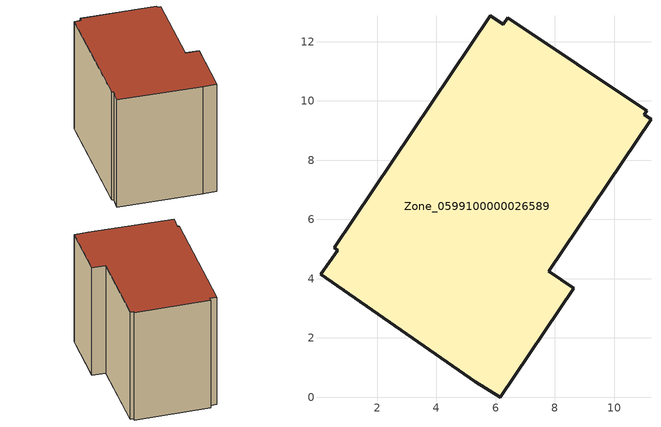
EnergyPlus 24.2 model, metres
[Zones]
Zone_0599100000026589
 floor ground (C_G): 6.42,12.81 11.1,9.66 11.01,9.53 11.24,9.38 7.79,4.25 8.63,3.68 6.16,0 5.31,0.52 0.09,4.16 0.67,4.95 0.56,5.05 5.83,12.87 6.26,12.6 z0
 wall outside (C_F): 6.16,0 8.63,3.68 7.79,4.25 11.24,9.38 11.01,9.53 11.1,9.66 6.42,12.81 6.26,12.6 5.83,12.87 0.56,5.05 0.67,4.95 0.09,4.16 5.31,0.52 6.16,0 z0:9.14
 roof outside (C_R): 11.1,9.66 6.42,12.81 6.26,12.6 5.83,12.87 0.56,5.05 0.67,4.95 0.09,4.16 5.31,0.52 6.16,0 8.63,3.68 7.79,4.25 11.24,9.38 11.01,9.53 z9.14
[BUILDING]
Pand.0599100000026589: North Axis=0; Terrain=City; Loads Convergence Tolerance Value=0.04; Temperature Convergence Tolerance Value=0.4; Solar Distribution=FullExterior; Maximum Number of Warmup Days=25; Minimum Number of Warmup Days=1
[Site:Location]
Rotterdam.The.Hague.AP_ZH_NLD Design_Conditions: Latitude=51.96; Longitude=4.45; Time Zone=1; Elevation=-4.5
[SITE:GROUNDTEMPERATURE:BUILDINGSURFACE]
18, 18, 18, 18, 18, 18, 18, 18, 18, 18, 18, 18
[MATERIAL] Thermal Absorptance=0.9; Solar Absorptance=0.7; Visible Absorptance=0.7
Name | Roughness | Thickness | Conductivity | Density | Specific Heat
G.TC.1946 | MediumSmooth | 0.15 | 1 | 540 | 1210
F.TC.1946 | Rough | 0.3 | 0.857143 | 1920 | 840
R.TC.1946 | MediumRough | 0.2 | 0.909091 | 1500 | 1000
[CONSTRUCTION]
C_G: G.TC.1946
C_F: F.TC.1946
C_R: R.TC.1946
[ZONE]
Zone_0599100000026589: Type=1; Multiplier=1; Ceiling Height=Autocalculate; Volume=Autocalculate; Floor Area=autocalculate; Part of Total Floor Area=Yes
[ZONEINFILTRATION:DESIGNFLOWRATE]
Infil_Zone_0599100000026589: Zone or ZoneList or Space or SpaceList=Zone_0599100000026589; Schedule=AlwaysOn; Design Flow Rate Calculation Method=Flow/Area; Flow Rate per Floor Area=0.003; Constant Term Coefficient=1; Temperature Term Coefficient=0; Velocity Term Coefficient=0; Velocity Squared Term Coefficient=0
[HVACTEMPLATE:ZONE:IDEALLOADSAIRSYSTEM]
Zone_0599100000026589: Maximum Heating Supply Air Temperature=50; Minimum Cooling Supply Air Temperature=13; Maximum Heating Supply Air Humidity Ratio=0.0156; Minimum Cooling Supply Air Humidity Ratio=0.0077; Heating Limit=NoLimit; Cooling Limit=NoLimit; Dehumidification Control Type=ConstantSensibleHeatRatio; Cooling Sensible Heat Ratio=0.7; Dehumidification Setpoint=60; Humidification Control Type=None; Humidification Setpoint=30; Outdoor Air Method=None; Outdoor Air Flow Rate per Person=0.00944; Outdoor Air Flow Rate per Zone Floor Area=0; Outdoor Air Flow Rate per Zone=0; Demand Controlled Ventilation Type=None; Outdoor Air Economizer Type=NoEconomizer; Heat Recovery Type=None; Sensible Heat Recovery Effectiveness=0.7; Latent Heat Recovery Effectiveness=0.65
[ZONECONTROL:THERMOSTAT]
ThermostatControl_Zone_0599100000026589: Zone or ZoneList=Zone_0599100000026589; Control Type Schedule=DualSetpointControlType; Control 1=Thermostat_Zone_0599100000026589; Temperature Difference Between Cutout And Setpoint=0
[THERMOSTATSETPOINT:DUALSETPOINT]
Thermostat_Zone_0599100000026589: Heating Setpoint Temperature Schedule=HeatingSetpoint_Zone_0599100000026589; Cooling Setpoint Temperature Schedule=CoolingSetpoint_Zone_0599100000026589
[SCHEDULE:COMPACT]
HeatingSetpoint_Zone_0599100000026589: Through: 12/31, For: AllDays, Until: 24:00, 21
CoolingSetpoint_Zone_0599100000026589: Through: 12/31, For: AllDays, Until: 24:00, 24
DualSetpointControlType: Through: 12/31, For: AllDays, Until: 24:00, 4
AlwaysOn: Through: 12/31, For: AllDays, Until: 24:00, 1
